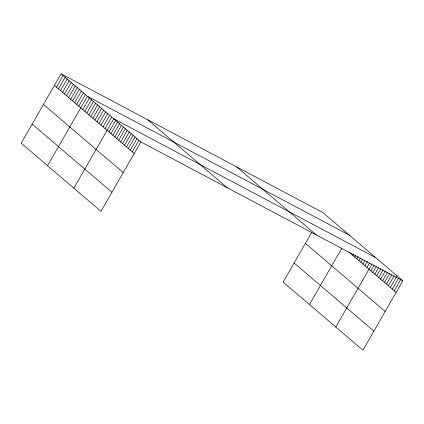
<?xml version="1.0" encoding="UTF-8"?>
<svg xmlns="http://www.w3.org/2000/svg" width="424" height="424" viewBox="0 0 424 424"><rect width="100%" height="100%" fill="white"/><g stroke="black" fill="none" stroke-linecap="round" stroke-linejoin="round"><path stroke-width="0.64" d="M61.093 73.813L21.2 143.19L100.97 211.316L140.863 141.939L61.093 73.813L323.03 212.684L402.8 280.81L362.907 350.187L283.137 282.061L311.804 232.209M56.461 87.121L63.118 75.541M58.486 88.849L65.142 77.269M60.51 90.577L67.172 79.002M62.535 92.31L69.197 80.73M64.559 94.038L71.221 82.457M66.584 95.766L73.246 84.185M68.608 97.499L75.271 85.918M70.638 99.227L77.295 87.646M72.663 100.954L79.32 89.374M74.688 102.682L81.344 91.107M76.712 104.415L83.369 92.835M78.737 106.143L85.394 94.563M47.525 165.673L87.418 96.29L349.355 235.166M82.786 109.604L89.443 98.023M84.811 111.332L91.467 99.751M86.835 113.06L93.492 101.479M88.86 114.787L95.517 103.212M90.884 116.52L97.541 104.94M92.909 118.248L99.566 106.668M94.934 119.976L101.59 108.401M96.958 121.709L103.615 110.129M98.983 123.437L105.645 111.857M101.007 125.165L107.67 113.584M103.032 126.893L109.694 115.317M105.057 128.626L111.719 117.045M73.845 188.155L113.743 118.773L375.68 257.644M109.021 132.007L115.678 120.427M110.961 133.661L117.618 122.085M112.895 135.314L119.552 123.739M114.835 136.973L121.492 125.393M116.77 138.627L123.426 127.046M118.709 140.28L125.366 128.7M120.644 141.934L127.301 130.353M122.584 143.588L129.24 132.012M124.518 145.241L131.175 133.666M126.458 146.9L133.115 135.32M128.393 148.554L135.049 136.973M130.332 150.207L136.989 138.627M132.267 151.861L138.924 140.28M309.462 304.543L341.781 248.332M352.821 255.391L353.457 254.289M354.846 257.119L355.8 255.465M356.87 258.847L358.137 256.642M358.895 260.58L360.48 257.824M360.919 262.308L362.504 259.552M362.944 264.035L364.847 260.728M364.969 265.769L367.507 261.354M366.993 267.496L369.532 263.087M335.781 327.026L372.192 263.712M370.958 270.878L374.127 265.366M372.897 272.537L376.385 266.468M374.832 274.19L378.637 267.571M376.772 275.844L380.89 268.673M378.706 277.497L383.148 269.781M380.646 279.151L385.4 270.883M382.581 280.805L387.335 272.537M384.52 282.464L389.592 273.639M386.455 284.117L391.845 274.741M388.395 285.771L394.097 275.844M390.329 287.424L396.986 275.844M392.269 289.078L398.29 278.6M394.203 290.731L400.86 279.156M140.863 141.939L402.8 280.81M348.772 251.93L396.143 292.385M236.592 166.855L316.362 234.981M305.407 243.339L385.172 311.46M147.536 119.642L227.301 187.763M294.108 262.991L373.873 331.112M54.436 85.394L134.207 153.514M43.471 104.463L123.236 172.589M32.166 124.115L111.936 192.242"/></g></svg>
